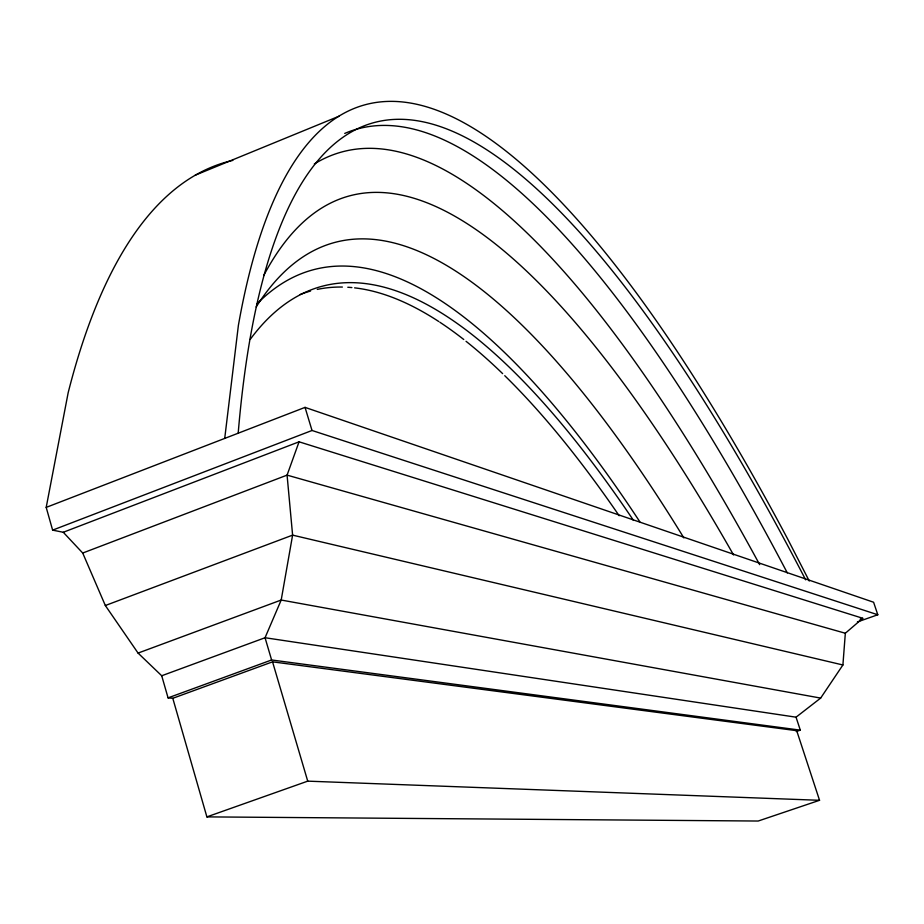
<?xml version="1.0" encoding="UTF-8"?>
<svg xmlns="http://www.w3.org/2000/svg" width="924" height="924" viewBox="0 0 924 924"><rect width="100%" height="100%" fill="white"/><g stroke="black" fill="none" stroke-linecap="round" stroke-linejoin="round"><path stroke-width="1.39" d="M63.271 532.27L82.721 553.037L105.336 605.52L138.069 653.083L161.712 675.756L265.049 637.733L796.049 717.186L820.651 698.094L842.907 664.98L845.333 633.24L862.773 618.283L299.064 441.811L63.271 532.27L52.622 530.133L46.2 507.392L68.168 392.712A1630.144 462.774 75.6 0 1 232.836 160.383M224.717 438.415L238.392 325.363A1653.279 398.394 74.6 0 1 787.548 538.761L809.262 581.034M299.064 441.811L287.075 475.132L292.608 535.135L281.196 600.034L265.049 637.733L271.61 659.979L800.299 730.145L796.049 717.186M195.183 175.213L339.327 116.101M46.2 507.392L305.047 407.38L873.596 602.24L877.8 614.76L857.38 621.944M52.622 530.133L312.023 430.48L877.8 614.76M82.721 553.037L287.075 475.132L845.333 633.24M105.336 605.52L292.608 535.135L842.907 664.98M138.069 653.083L281.196 600.034L820.651 698.094M161.712 675.756L168.064 697.863L271.61 659.979M172.788 698.301L272.545 661.838L796.696 730.676L819.542 800.299L758.177 821.032L206.884 816.885L172.788 698.301L168.064 697.863M206.884 816.885L307.727 781.15L819.542 800.299M860.071 619.242L862.773 618.283M796.28 731.531L800.299 730.145M305.047 407.38L312.023 430.48M272.545 661.838L307.727 781.15M238.219 432.825A1626.598 391.095 74.5 0 1 805.67 579.833M344.721 133.426A1623.815 398.891 74.7 0 1 787.306 572.892M300.219 294.502A1419.622 391.938 75.2 0 1 310.533 291.06M317.302 289.408A1419.622 391.938 75.2 0 1 342.377 287.052M347.794 287.26A1419.622 391.938 75.2 0 1 351.882 287.572M354.608 287.861A1419.622 391.938 75.2 0 1 438.796 321.54M439.928 322.28A1419.622 391.938 75.2 0 1 463.767 339.501M466.043 341.303A1419.622 391.938 75.2 0 1 502.621 373.619M504.747 375.687A1419.622 391.938 75.2 0 1 619.172 515.731M250.254 339.327A1430.225 389.974 75.2 0 1 633.494 520.42M314.31 163.964A1599.051 403.511 74.8 0 1 759.667 564.656M263.687 275.583A1538.033 392.504 74.8 0 1 733.564 554.966M256.595 304.308A1454.896 397.447 75.2 0 1 639.766 521.679M256.167 306.964A1482.385 391.903 75 0 1 683.864 537.907"/></g></svg>
